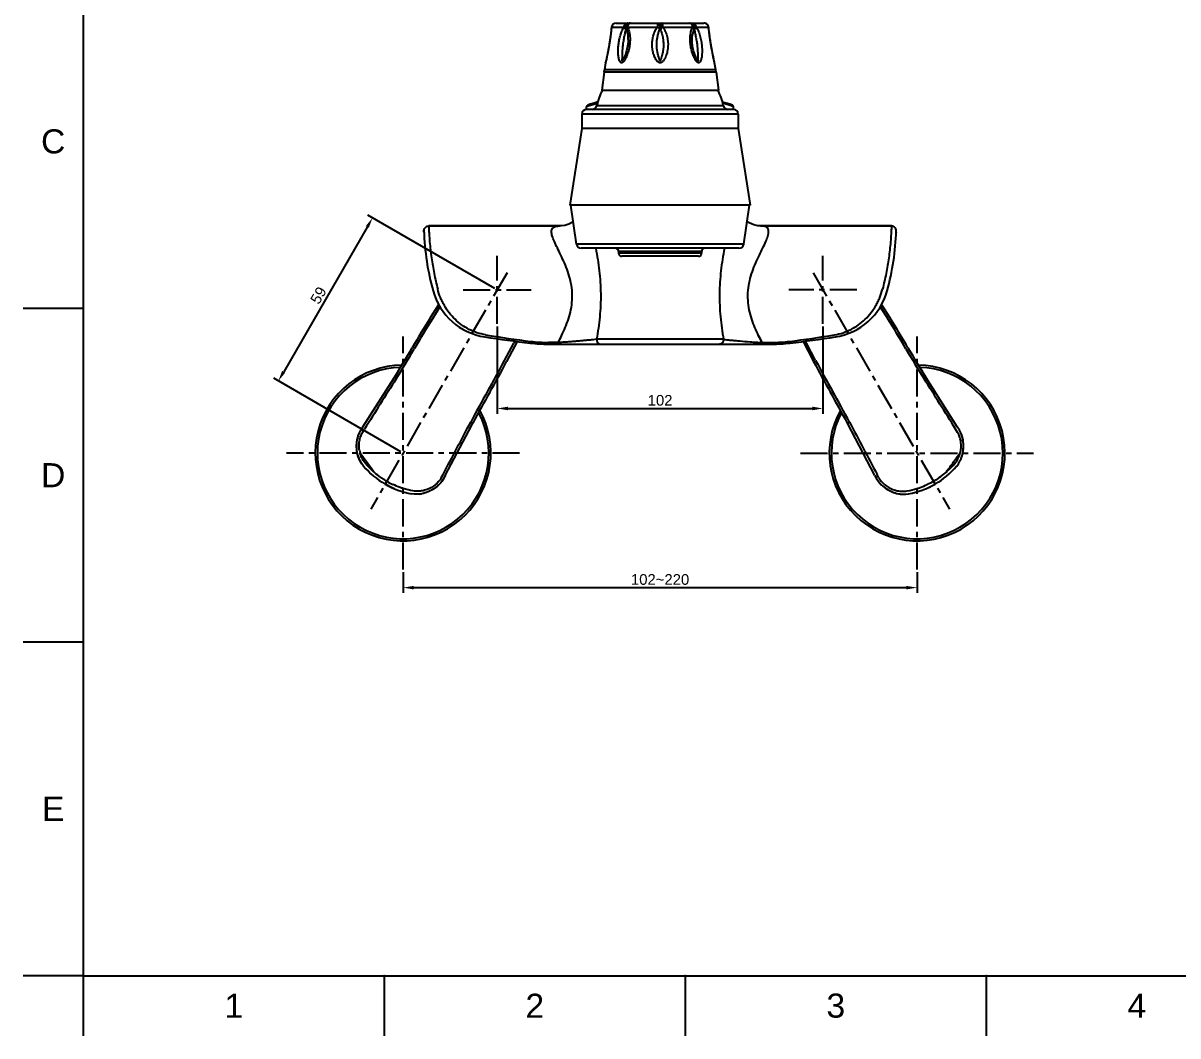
# Model space of a CAD drawing. Header units: millimetres. Extents: x 601 to 1195, y -13 to 407.
# Drawn here: x 601.1 to 872.3, y -13.3 to 224.5 of the extents above; entities that cross this region are included whole.
import ezdxf

# ---------------------------------------------------------------- set-up
doc = ezdxf.new("R2010")
doc.units = ezdxf.units.MM
doc.header["$LTSCALE"] = 0.1
doc.linetypes.add('CENTERX2', pattern=[101.6, 63.5, -12.7, 12.7, -12.7])
for name, color, linetype in [('02___PRT_ALL_AXES', 7, 'Continuous'), ('CENTER', 1, 'CENTERX2'), ('DIM', 3, 'Continuous')]:
    doc.layers.add(name, color=color, linetype=linetype)
doc.styles.get("Standard").update_dxf_attribs({"font": 'arial.ttf'})
doc.dimstyles.new('ISO-25', dxfattribs={"dimtxt": 2.5, "dimasz": 2.5, "dimexe": 1.25, "dimexo": 0.625, "dimtad": 1, "dimlfac": 1.333333, "dimtxsty": 'Standard', "dimcen": 2.5, "dimadec": 0, "dimazin": 0, "dimtfac": 1, "dimtmove": 0, "dimatfit": 3, "dimfxl": 0, "dimarcsym": 0})

# ---------------------------------------------------------------- blocks, each defined once
blk = doc.blocks.new('*D25')
at = {"layer": 'Defpoints', "color": 0}
for p in [(712.45, 161.9), (661.03, 140.5), (690.33, 123.59)]:
    blk.add_point(p, dxfattribs=at)
at = {"layer": 'DIM', "color": 0, "lineweight": -2}
for p, q in [((711.91, 162.22), (682.07, 179.44)), ((681.91, 176.65), (662.28, 142.67)), ((689.79, 123.9), (659.95, 141.13))]:
    blk.add_line(p, q, dxfattribs=at)
at = {"layer": 'DIM', "color": 0}
for points in [[(681.55, 176.86), (682.27, 176.44), (683.16, 178.82)], [(661.92, 142.88), (662.65, 142.46), (661.03, 140.5)]]:
    blk.add_solid(points, dxfattribs=at)
at = {"layer": 'DIM', "color": 0, "insert": (670.45, 160.61), "char_height": 2.5, "attachment_point": 5, "rotation": 59.9993}
blk.add_mtext('59', dxfattribs=at)
blk = doc.blocks.new('*D26')
at = {"layer": 'Defpoints', "color": 0}
for p in [(712.45, 153.91), (788.96, 153.91), (788.96, 134.05)]:
    blk.add_point(p, dxfattribs=at)
at = {"layer": 'DIM', "color": 0, "lineweight": -2}
for p, q in [((712.45, 153.28), (712.45, 132.8)), ((788.96, 153.28), (788.96, 132.8)), ((714.95, 134.05), (786.46, 134.05))]:
    blk.add_line(p, q, dxfattribs=at)
at = {"layer": 'DIM', "color": 0}
for points in [[(714.95, 134.47), (714.95, 133.63), (712.45, 134.05)], [(786.46, 134.47), (786.46, 133.63), (788.96, 134.05)]]:
    blk.add_solid(points, dxfattribs=at)
at = {"layer": 'DIM', "color": 0, "insert": (750.7, 135.95), "char_height": 2.5, "attachment_point": 5}
blk.add_mtext('102', dxfattribs=at)
blk = doc.blocks.new('*D27')
at = {"layer": 'Defpoints', "color": 0}
for p in [(690.33, 96.21), (811.08, 96.21), (811.08, 91.98)]:
    blk.add_point(p, dxfattribs=at)
at = {"layer": 'DIM', "color": 0, "lineweight": -2}
for p, q in [((690.33, 95.59), (690.33, 90.73)), ((811.08, 95.59), (811.08, 90.73)), ((692.83, 91.98), (808.58, 91.98))]:
    blk.add_line(p, q, dxfattribs=at)
at = {"layer": 'DIM', "color": 0}
for points in [[(692.83, 92.39), (692.83, 91.56), (690.33, 91.98)], [(808.58, 92.39), (808.58, 91.56), (811.08, 91.98)]]:
    blk.add_solid(points, dxfattribs=at)
at = {"layer": 'DIM', "color": 0, "insert": (750.7, 93.88), "char_height": 2.5, "attachment_point": 5}
blk.add_mtext('102~220', dxfattribs=at)

msp = doc.modelspace()

# ---------------------------------------------------------------- linework, layer by layer
for p, q in [((615.2102, 392.5863), (615.2102, 0.8691)), ((615.2102, 157.556), (601.0688, 157.556)), ((615.2102, 79.2126), (601.0688, 79.2126)), ((615.2102, 0.8691), (601.0688, 0.8691)), ((615.2102, 0.8691), (1180.8668, 0.8691)), ((615.2102, 0.8691), (615.2102, -13.2723)), ((685.9173, 0.8691), (685.9173, -13.2723)), ((756.6244, 0.8691), (756.6244, -13.2723)), ((827.3314, 0.8691), (827.3314, -13.2723))]:
    msp.add_line(p, q)
at = {"color": 7, "linetype": 'Continuous'}
for p, q in [((739.1944, 222.6493), (739.1456, 222.2539)), ((739.2258, 222.9089), (739.1881, 222.5975)), ((739.2566, 223.167), (739.2226, 222.8827)), ((739.3013, 223.543), (739.248, 223.0946)), ((739.3043, 223.544), (739.2967, 223.4773)), ((739.3101, 223.5952), (739.3013, 223.543)), ((739.3069, 223.5672), (739.3043, 223.544)), ((739.3101, 223.5952), (739.3069, 223.5672)), ((739.3101, 223.5952), (742.2555, 223.5951)), ((740.4185, 224.5352), (760.9881, 224.5352)), ((743.0386, 223.5952), (750.1496, 223.5952)), ((751.257, 223.5952), (758.368, 223.5952)), ((759.151, 223.5952), (762.0965, 223.5952)), ((762.0965, 223.5952), (762.1053, 223.543)), ((762.0997, 223.5674), (762.0965, 223.5952)), ((762.1023, 223.5443), (762.0997, 223.5674)), ((762.1117, 223.462), (762.1023, 223.5443)), ((762.1053, 223.543), (762.1234, 223.39)), ((762.184, 222.8827), (762.1234, 223.39)), ((762.2186, 222.5974), (762.1808, 222.9088)), ((762.2611, 222.2538), (762.2122, 222.6493)), ((738.7847, 219.7373), (738.7405, 219.4723)), ((738.8126, 219.9087), (738.7728, 219.6652)), ((738.8411, 220.0871), (738.8059, 219.8671)), ((738.8745, 220.3008), (738.8398, 220.0787)), ((738.9101, 220.5345), (738.8702, 220.2729)), ((738.9467, 220.781), (738.8999, 220.4666)), ((738.9613, 220.8813), (738.9302, 220.6692)), ((738.993, 221.1034), (738.9467, 220.781)), ((739.0253, 221.3359), (738.9842, 221.0417)), ((739.062, 221.6074), (739.0227, 221.3168)), ((739.1029, 221.9187), (739.0583, 221.5796)), ((739.1456, 222.2539), (739.0923, 221.8369)), ((739.1624, 222.3888), (739.1275, 222.1105)), ((743.0908, 221.8375), (743.0916, 221.8319)), ((758.315, 221.8319), (758.3159, 221.8375)), ((762.2791, 222.1104), (762.2442, 222.3888)), ((762.3143, 221.8369), (762.2611, 222.2538)), ((762.3483, 221.5795), (762.3037, 221.9186)), ((762.3839, 221.3167), (762.3446, 221.6073)), ((762.4224, 221.0416), (762.3813, 221.3359)), ((762.4599, 220.7809), (762.4136, 221.1034)), ((762.4764, 220.6692), (762.4453, 220.8812)), ((762.5067, 220.4666), (762.4599, 220.7809)), ((762.5364, 220.2728), (762.4965, 220.5344)), ((762.5668, 220.0786), (762.5321, 220.3007)), ((762.6007, 219.867), (762.5655, 220.0871)), ((762.6338, 219.6652), (762.594, 219.9087)), ((762.6492, 219.5723), (762.6219, 219.7373)), ((738.2961, 217.1103), (738.243, 216.8522)), ((738.3305, 217.2797), (738.2945, 217.1024)), ((738.3681, 217.4662), (738.3175, 217.2155)), ((738.4084, 217.6687), (738.3619, 217.4352)), ((738.4573, 217.9177), (738.4072, 217.6628)), ((738.4826, 218.0487), (738.448, 217.8702)), ((738.5086, 218.1843), (738.469, 217.9783)), ((738.5352, 218.3247), (738.4904, 218.0895)), ((738.5574, 218.4435), (738.5123, 218.204)), ((738.5807, 218.5688), (738.5352, 218.3247)), ((738.6044, 218.6981), (738.5624, 218.4702)), ((738.6286, 218.8317), (738.5903, 218.6212)), ((738.6533, 218.9697), (738.619, 218.7781)), ((738.6786, 219.1125), (738.6483, 218.9411)), ((738.709, 219.2877), (738.6783, 219.1108)), ((738.7405, 219.4723), (738.7043, 219.2603)), ((738.7574, 219.5723), (738.7306, 219.4135)), ((762.676, 219.4134), (762.6338, 219.6652)), ((762.7023, 219.2603), (762.6661, 219.4722)), ((762.7283, 219.1108), (762.6976, 219.2876)), ((762.7584, 218.9411), (762.728, 219.1125)), ((762.778, 218.8317), (762.7533, 218.9697)), ((762.8022, 218.6981), (762.7584, 218.9411)), ((762.8259, 218.5688), (762.7877, 218.778)), ((762.8492, 218.4434), (762.8163, 218.6212)), ((762.8719, 218.3219), (762.8442, 218.4702)), ((762.898, 218.1842), (762.8714, 218.3247)), ((762.924, 218.0487), (762.8943, 218.204)), ((762.9586, 217.8702), (762.9162, 218.0895)), ((762.9994, 217.6628), (762.9493, 217.9177)), ((763.0447, 217.4351), (762.9982, 217.6686)), ((763.0761, 217.2797), (763.0385, 217.4662)), ((763.1121, 217.1024), (763.0672, 217.3237)), ((763.1636, 216.8521), (763.1105, 217.1103)), ((737.8977, 215.2015), (737.6286, 213.587)), ((737.8977, 215.2015), (737.9079, 215.2547)), ((737.8982, 215.2041), (737.8977, 215.2015)), ((737.9001, 215.2126), (737.8982, 215.2041)), ((737.9134, 215.2753), (737.9001, 215.2126)), ((738.0426, 215.8953), (737.9073, 215.2523)), ((737.931, 215.3577), (737.9134, 215.2753)), ((737.9883, 215.6245), (737.931, 215.3577)), ((738.1353, 216.3352), (738.0214, 215.7948)), ((738.1967, 216.6287), (738.1279, 216.3001)), ((738.2547, 216.9086), (738.1948, 216.6197)), ((742.3425, 216.6371), (742.3418, 216.6358)), ((759.0648, 216.6358), (759.0641, 216.6372)), ((763.2118, 216.6197), (763.1519, 216.9086)), ((763.2787, 216.3001), (763.2099, 216.6287)), ((763.5004, 215.2469), (763.2713, 216.3352)), ((763.4259, 215.5891), (763.4062, 215.6808)), ((763.4814, 215.3305), (763.4259, 215.5891)), ((763.4904, 215.2884), (763.4814, 215.3305)), ((763.4933, 215.2748), (763.4904, 215.2884)), ((763.5089, 215.2015), (763.4933, 215.2748)), ((763.778, 213.587), (763.5089, 215.2015)), ((737.5403, 212.9816), (737.0158, 208.7852)), ((737.5403, 212.9816), (737.6286, 213.587)), ((763.8663, 212.9816), (737.5403, 212.9816)), ((763.778, 213.587), (737.6286, 213.587)), ((763.8663, 212.9816), (763.778, 213.587)), ((763.8663, 212.9816), (764.3908, 208.7852)), ((737.0158, 208.7852), (764.3908, 208.7852)), ((733.7858, 205.0235), (733.4533, 204.9137)), ((733.4533, 204.2852), (733.4533, 204.9137)), ((767.9532, 204.2852), (733.4534, 204.2852)), ((735.8558, 205.1853), (765.5508, 205.1853)), ((767.9533, 204.9137), (767.3854, 205.0997)), ((767.9533, 204.2852), (767.9533, 204.9137)), ((769.0783, 203.1602), (732.3283, 203.1602)), ((696.3581, 176.9102), (727.1428, 176.9102)), ((727.1464, 176.9102), (696.3582, 176.9102)), ((774.2602, 176.9102), (805.0484, 176.9102)), ((805.0485, 176.9102), (774.2638, 176.9102)), ((695.2337, 175.7494), (695.2333, 175.7662)), ((806.1729, 175.7494), (806.1733, 175.7662)), ((770.3455, 172.6203), (731.0611, 172.6203)), ((769.2325, 171.6602), (732.1741, 171.6602)), ((735.5971, 171.6612), (735.6036, 171.6267)), ((760.4533, 170.9102), (740.9533, 170.9102)), ((765.8095, 171.6612), (765.803, 171.6268)), ((760.4533, 170.5352), (740.9533, 170.5352)), ((759.7031, 169.7852), (741.7035, 169.7852)), ((696.7683, 155.3775), (698.6964, 158.425)), ((699.0006, 157.907), (697.2347, 155.1082)), ((802.406, 157.907), (804.1719, 155.1082)), ((804.6383, 155.3775), (802.7102, 158.425)), ((705.7402, 150.2828), (705.703, 150.2183)), ((714.1721, 145.3301), (716.3111, 149.3959)), ((717.1124, 149.7764), (714.6384, 145.0602)), ((716.6012, 149.8412), (716.5299, 149.7327)), ((726.7977, 149.5444), (724.464, 149.5444)), ((726.7977, 149.5444), (724.464, 149.5444)), ((726.7977, 149.5444), (726.7977, 149.1602)), ((765.6092, 150.2852), (735.7974, 150.2852)), ((774.6089, 149.5444), (776.9426, 149.5444)), ((774.6089, 149.5444), (774.6089, 149.1602)), ((774.6089, 149.5444), (776.9426, 149.5444)), ((784.2942, 149.7764), (786.7682, 145.0602)), ((784.8054, 149.8412), (784.8767, 149.7327)), ((787.2345, 145.3301), (785.0955, 149.3959)), ((795.6664, 150.2828), (795.7036, 150.2183)), ((724.464, 149.1602), (776.9426, 149.1602)), ((680.8887, 129.7104), (688.2024, 141.2704)), ((820.5179, 129.7104), (813.2042, 141.2704)), ((705.7579, 128.7846), (706.7064, 130.5929)), ((795.6487, 128.7846), (794.7002, 130.5929)), ((679.9991, 128.1426), (680.0001, 128.1449)), ((680.0001, 128.1449), (680.4066, 128.9333)), ((680.8069, 128.4365), (681.283, 129.2115)), ((700.2476, 118.281), (705.7579, 128.7846)), ((801.159, 118.281), (795.6487, 128.7846)), ((820.5997, 128.4365), (820.1236, 129.2115)), ((821.4065, 128.1449), (821, 128.9333)), ((821.4075, 128.1426), (821.4065, 128.1449)), ((679.8687, 122.5651), (679.8674, 122.5727)), ((679.8688, 122.5648), (679.8687, 122.5651)), ((821.5378, 122.5648), (821.5379, 122.5651)), ((821.5379, 122.5651), (821.5392, 122.5727)), ((680.0921, 122.0259), (680.0917, 122.0267)), ((681.0368, 120.5319), (681.0381, 120.5303)), ((820.3698, 120.5319), (820.3685, 120.5303)), ((821.3145, 122.0259), (821.3149, 122.0267)), ((686.1095, 116.2815), (686.4963, 116.9515)), ((699.2874, 117.7667), (699.7205, 118.5666)), ((699.4377, 116.9214), (699.436, 116.9192)), ((699.9178, 117.6685), (699.4377, 116.9214)), ((801.4888, 117.6685), (801.9689, 116.9214)), ((802.1192, 117.7667), (801.6861, 118.5666)), ((801.9689, 116.9214), (801.9706, 116.9192)), ((815.2971, 116.2815), (814.9103, 116.9515)), ((687.9487, 115.3471), (686.1071, 116.2828)), ((688.3084, 115.213), (687.9487, 115.3471)), ((692.3247, 114.0139), (692.3267, 114.0136)), ((694.0939, 113.9425), (694.0931, 113.9424)), ((694.6778, 114.0196), (694.6776, 114.0196)), ((694.6833, 114.022), (694.6778, 114.0196)), ((806.7233, 114.022), (806.7288, 114.0196)), ((806.7288, 114.0196), (806.729, 114.0196)), ((807.3127, 113.9425), (807.3135, 113.9424)), ((809.0819, 114.0139), (809.0799, 114.0136)), ((813.0982, 115.213), (813.4579, 115.3471)), ((813.4579, 115.3471), (815.2995, 116.2828))]:
    msp.add_line(p, q, dxfattribs=at)
for points in [[(743.0916, 221.8319), (743.1604, 221.195), (743.1708, 220.1735), (743.0618, 219.0854), (742.8395, 218.0298), (742.5507, 217.1312), (742.3418, 216.6358)], [(759.0648, 216.6358), (758.856, 217.131), (758.5672, 218.0293), (758.3448, 219.0851), (758.2359, 220.1734), (758.2462, 221.195), (758.315, 221.8319)], [(730.2826, 177.8748), (730.2663, 177.8626), (729.2436, 177.3455), (728.2966, 177.0481), (727.5516, 176.9291), (727.1464, 176.9102)], [(774.2638, 176.9102), (773.6874, 176.9468), (772.7229, 177.1499), (771.5996, 177.6031), (771.1286, 177.9062)], [(695.2403, 175.5306), (695.2349, 175.7043), (695.2338, 175.7472)], [(806.1663, 175.5306), (806.1717, 175.7043), (806.1728, 175.7472)], [(679.4867, 124.1264), (679.4131, 125.4237), (679.546, 126.6616), (679.851, 127.7667), (679.9991, 128.1426)], [(680.4064, 128.9329), (680.565, 129.192), (680.772, 129.525), (680.8887, 129.7104)], [(821.0002, 128.9329), (820.8416, 129.192), (820.6346, 129.525), (820.5179, 129.7104)], [(821.9199, 124.1264), (821.9935, 125.4237), (821.8606, 126.6616), (821.5556, 127.7667), (821.4075, 128.1426)], [(679.8686, 122.5651), (679.7183, 123.0205), (679.5725, 123.6078), (679.4867, 124.1264)], [(680.0917, 122.0267), (680.0039, 122.2242), (679.8688, 122.5648)], [(821.3149, 122.0267), (821.4027, 122.2242), (821.5378, 122.5648)], [(821.538, 122.5651), (821.6883, 123.0205), (821.8341, 123.6078), (821.9199, 124.1264)], [(681.0368, 120.5319), (680.6423, 121.053), (680.1963, 121.8105), (680.0921, 122.0259)], [(820.3698, 120.5319), (820.7643, 121.053), (821.2103, 121.8105), (821.3145, 122.0259)], [(699.436, 116.9192), (699.1858, 116.6046), (698.3608, 115.7701), (697.3163, 115.0179), (696.2144, 114.4682)], [(700.2476, 118.281), (700.0626, 117.9351), (699.9176, 117.6681)], [(801.159, 118.281), (801.344, 117.9351), (801.489, 117.6681)], [(801.9706, 116.9192), (802.2208, 116.6046), (803.0458, 115.7701), (804.0903, 115.0179), (805.1922, 114.4682)], [(694.0931, 113.9424), (693.8535, 113.925), (692.9748, 113.9325), (692.3267, 114.0136)], [(694.6776, 114.0196), (694.3113, 113.9655), (694.0939, 113.9425)], [(696.2145, 114.4683), (695.7413, 114.2896), (695.1439, 114.1167), (694.6778, 114.0196)], [(805.1921, 114.4683), (805.6653, 114.2896), (806.2627, 114.1167), (806.7288, 114.0196)], [(806.729, 114.0196), (807.0953, 113.9655), (807.3127, 113.9425)], [(807.3135, 113.9424), (807.5531, 113.925), (808.4318, 113.9325), (809.0799, 114.0136)]]:
    msp.add_lwpolyline(points, dxfattribs=at)
for centre, radius, start, end in [((740.4164, 223.4105), 1.123, 170.534122, 173.222072), ((740.4207, 223.4096), 1.1273, 160.315614, 170.528025), ((740.419, 223.4112), 1.1241, 90.028191, 170.580099), ((740.4185, 223.4101), 1.1251, 90.002542, 160.315859), ((765.8641, 220.6907), 7.6349, 161.44572, 171.361044), ((760.9876, 223.4082), 1.127, 76.135419, 89.971782), ((760.9881, 223.4101), 1.1251, 19.697433, 89.997455), ((760.9884, 223.4136), 1.1215, 70.986651, 76.109145), ((760.9875, 223.4112), 1.1241, 62.306932, 70.984869), ((760.9865, 223.4099), 1.1257, 55.885027, 62.292144), ((760.9876, 223.4114), 1.1239, 48.624971, 55.886495), ((760.9855, 223.4096), 1.1266, 41.487544, 48.609364), ((760.9866, 223.4105), 1.1252, 35.054406, 41.488546), ((760.9851, 223.4098), 1.1268, 27.450349, 35.042671), ((760.9881, 223.4113), 1.1235, 21.537944, 27.447969), ((760.9812, 223.4089), 1.1308, 12.890218, 21.52559), ((760.9859, 223.4096), 1.1273, 9.471972, 19.684386), ((760.9894, 223.4108), 1.1224, 9.454582, 12.888619), ((760.9902, 223.4105), 1.123, 6.777087, 9.465875), ((762.3992, 215.0166), 1.125, 9.462322, 12.218674), ((752.4245, 211.1211), 15, 170.537678, 172.874984), ((748.9821, 211.1211), 15, 7.125016, 9.462322), ((733.4533, 203.1602), 1.125, 90, 180), ((733.8283, 204.9137), 0.375, 108.835982, 180), ((750.7033, 155.4456), 52.6422, 106.14027, 108.835982), ((750.6409, 153.4082), 54.2976, 105.66391, 108.084587), ((734.7535, 205.4102), 1.125, 270, 348.469757), ((750.7033, 155.4456), 52.6422, 71.163992, 73.845746), ((750.7627, 153.3987), 54.3076, 72.176558, 74.330176), ((766.6531, 205.4102), 1.125, 191.530243, 270), ((767.5783, 204.9137), 0.375, 0, 71.163992), ((767.9533, 203.1602), 1.125, 0, 90), ((755.2033, 177.6602), 60, 181.82504, 195.45657), ((746.2033, 177.6602), 60, 344.54343, 358.17496), ((732.1739, 172.7852), 1.125, 188.426969, 270), ((740.2033, 170.9102), 0.75, 0, 83.181098), ((761.2033, 170.9102), 0.75, 96.818902, 180), ((769.2327, 172.7852), 1.125, 270, 351.573031), ((741.7033, 170.5352), 0.75, 180, 270), ((759.7033, 170.5352), 0.75, 270, 0), ((711.8308, 165.6674), 15, 195.456564, 261.152903), ((789.5758, 165.6674), 15, 278.847097, 344.543436), ((886.2714, 35.4833), 224.2455, 147.679421, 149.787969), ((897.4864, 28.8444), 236.7336, 147.767596, 149.764702), ((603.9202, 28.8444), 236.7336, 30.235298, 32.232404), ((615.1352, 35.4833), 224.2455, 30.212031, 32.320579), ((750.7033, 415.4102), 267.75, 261.152903, 263.456359), ((750.8429, 397.6052), 249.6793, 260.51465, 262.977826), ((757.1918, 123.0937), 48.6111, 146.8566, 147.24323), ((744.5963, 131.2606), 33.5998, 146.648823, 146.774309), ((724.464, 186.6602), 37.5, 263.456359, 270), ((724.4645, 183.4517), 33.9073, 262.97693, 269.999119), ((647.1647, 188.8348), 88.7984, 333.73857, 334.879914), ((854.2419, 188.8348), 88.7984, 205.120086, 206.26143), ((776.9421, 183.4517), 33.9073, 270.000881, 277.02307), ((776.9426, 186.6602), 37.5, 270, 276.543641), ((750.5637, 397.6052), 249.6793, 277.022174, 279.48535), ((750.7033, 415.4102), 267.75, 276.543641, 278.847097), ((756.8103, 131.2606), 33.5998, 33.225691, 33.351177), ((744.2148, 123.0937), 48.6111, 32.75677, 33.1434), ((493.2247, 264.4889), 230.6493, 327.708695, 329.758693), ((486.6934, 268.1636), 238.6869, 327.801068, 329.780718), ((1014.7132, 268.1636), 238.6869, 210.219282, 212.198932), ((1008.1819, 264.4889), 230.6493, 210.241307, 212.291305), ((690.3283, 123.5886), 20.625, 90.855142, 29.144897), ((504.6967, 255.6216), 236.7354, 330.2353, 332.232612), ((516.0553, 249.2277), 224.2455, 330.212032, 332.320578), ((985.3513, 249.2277), 224.2455, 207.679422, 209.787968), ((996.7099, 255.6216), 236.7354, 207.767388, 209.7647), ((811.0783, 123.5886), 20.625, 150.855103, 89.144858), ((690.3283, 123.5886), 20.1294, 91.747467, 28.252598), ((811.0783, 123.5886), 20.1294, 151.747402, 88.252533), ((4069.0543, -1989.6909), 3995.8406, 147.776623, 147.9758276), ((-2567.6477, -1989.6909), 3995.8406, 32.0241724, 32.223377), ((917.3555, 19.5207), 238.692, 150.219278, 152.194075), ((910.9033, 23.342), 230.6493, 150.241307, 152.291305), ((590.5033, 23.342), 230.6493, 27.708695, 29.758693), ((584.0511, 19.5207), 238.692, 27.805925, 29.780722), ((-2726.3699, 1938.4478), 3879.4411, 332.0235164, 332.2289941), ((4227.7765, 1938.4478), 3879.4411, 207.7710059, 207.9764836), ((686.29, 124.8924), 6.8287, 199.858708, 204.812752), ((686.8905, 125.2964), 6.888, 188.759511, 194.24098), ((814.5161, 125.2964), 6.888, 345.75902, 351.240489), ((815.1166, 124.8924), 6.8287, 335.187248, 340.141292), ((695.672, 132.8442), 19.125, 220.079287, 259.920266), ((805.7346, 132.8442), 19.125, 280.079734, 319.920713), ((693.4764, 120.7445), 6.8299, 275.187511, 280.178357), ((807.9302, 120.7445), 6.8299, 259.821643, 264.812489)]:
    msp.add_arc(centre, radius, start, end, dxfattribs=at)
for points, knots in [([(739.2967, 223.4773), (739.2257, 222.8528), (739.0743, 221.5369), (738.7788, 219.5369), (738.4028, 217.5449), (738.1216, 216.2443), (737.9883, 215.6245)], [0, 0, 0, 0, 0.23670486, 0.49884688, 0.7612434, 1, 1, 1, 1]), ([(741.294, 215.4588), (741.2137, 215.5879), (741.097, 215.8836), (740.9819, 216.3515), (740.9058, 216.8486), (740.8458, 217.5405), (740.841, 218.4313), (740.9271, 219.5135), (741.0995, 220.5999), (741.3587, 221.6685), (741.655, 222.5298), (741.9599, 223.1704), (742.1457, 223.4661), (742.2555, 223.5951)], [0, 0, 0, 0, 0.05399377, 0.11151539, 0.17114105, 0.23229898, 0.35799662, 0.48688326, 0.61744699, 0.74811257, 0.87699843, 0.93983005, 1, 1, 1, 1]), ([(743.0386, 223.5952), (743.1415, 223.4459), (743.2947, 223.0997), (743.4532, 222.5502), (743.5626, 221.9664), (743.6508, 221.1588), (743.6549, 220.3338), (743.5816, 219.5071), (743.4875, 218.8853), (743.3553, 218.2684), (743.1855, 217.6601), (742.9782, 217.0649), (742.7328, 216.4891), (742.4926, 216.031), (742.2724, 215.6905), (742.0917, 215.4611), (741.8968, 215.2749), (741.6937, 215.1862), (741.539, 215.2155), (741.4077, 215.2969), (741.3357, 215.3917), (741.294, 215.4588)], [0, 0, 0, 0, 0.05713774, 0.11779699, 0.18028743, 0.24397696, 0.37367797, 0.43938565, 0.50544916, 0.57173363, 0.63809192, 0.70434084, 0.7702137, 0.83521052, 0.86704573, 0.89794941, 0.92691575, 0.95200483, 0.96348695, 0.97511522, 1, 1, 1, 1]), ([(742.3418, 216.6358), (742.3022, 216.5511), (742.2198, 216.3831), (742.1091, 216.1772), (742.0157, 216.0153), (741.9434, 215.8957), (741.8813, 215.7972), (741.8363, 215.7296), (741.8135, 215.6959), (741.8012, 215.6799), (741.7942, 215.6703), (741.7886, 215.6627), (741.7718, 215.6527), (741.7767, 215.6739), (741.7778, 215.686), (741.7807, 215.7057), (741.7849, 215.7291), (741.7911, 215.768), (741.7985, 215.8167), (741.8087, 215.8956), (741.8186, 215.9954), (741.8302, 216.1578), (741.8388, 216.3642), (741.8448, 216.6156), (741.8494, 216.8714), (741.8561, 217.2196), (741.8686, 217.6624), (741.8952, 218.2007), (741.9493, 218.9323), (742.0536, 219.8544), (742.2343, 220.9568), (742.424, 221.8662), (742.5761, 222.5844), (742.64, 222.9417), (742.6602, 223.1201)], [0, 0, 0, 0, 0.03239232, 0.06476879, 0.08094078, 0.09708696, 0.11318643, 0.12121501, 0.125228, 0.12724703, 0.12824095, 0.12925638, 0.13086859, 0.13250932, 0.13417503, 0.13577144, 0.13916461, 0.14253643, 0.14936001, 0.15622603, 0.17008061, 0.18409399, 0.21257799, 0.24162471, 0.27116928, 0.30115231, 0.36223507, 0.42453736, 0.48779046, 0.61621138, 0.74572573, 0.87446635, 0.93782853, 1, 1, 1, 1]), ([(742.2556, 223.5951), (742.2712, 223.7219), (742.3328, 223.9639), (742.5158, 224.2722), (742.7717, 224.483), (742.9791, 224.5352), (743.0774, 224.5352)], [0, 0, 0, 0, 0.28314219, 0.54559659, 0.78211705, 1, 1, 1, 1]), ([(742.2556, 223.5952), (742.2794, 223.5541), (742.394, 223.3796), (742.5393, 223.2266), (742.6602, 223.1201)], [0, 0, 0, 0, 0.22748019, 1, 1, 1, 1]), ([(743.0774, 224.5352), (743.0433, 224.5352), (742.9667, 224.5089), (742.8743, 224.4134), (742.794, 224.2716), (742.728, 224.0873), (742.6791, 223.869), (742.6399, 223.5434), (742.6428, 223.2894), (742.6602, 223.1201)], [0, 0, 0, 0, 0.06509062, 0.14590687, 0.24903848, 0.37439181, 0.51832499, 0.67520092, 1, 1, 1, 1]), ([(742.6602, 223.1201), (742.6722, 223.1238), (742.7108, 223.1341), (742.7566, 223.1347), (742.7805, 223.1201)], [0, 0, 0, 0, 0.30940744, 1, 1, 1, 1]), ([(743.7842, 224.5352), (743.6263, 224.5352), (743.3008, 224.452), (742.9263, 224.1121), (742.7292, 223.6353), (742.7398, 223.2854), (742.7805, 223.1201)], [0, 0, 0, 0, 0.23970845, 0.48648382, 0.74163868, 1, 1, 1, 1]), ([(743.0386, 223.5952), (743.0047, 223.5571), (742.8916, 223.4162), (742.804, 223.2484), (742.7805, 223.1201)], [0, 0, 0, 0, 0.28082073, 1, 1, 1, 1]), ([(742.7805, 223.1201), (742.8158, 223.015), (742.9473, 222.5949), (743.041, 222.163), (743.0908, 221.8375)], [0, 0, 0, 0, 0.2518785, 1, 1, 1, 1]), ([(743.7842, 224.5352), (743.6945, 224.5352), (743.502, 224.4806), (743.2715, 224.2676), (743.1076, 223.9606), (743.0527, 223.7214), (743.0386, 223.5952)], [0, 0, 0, 0, 0.20720895, 0.4398285, 0.70662806, 1, 1, 1, 1]), ([(750.0531, 215.5519), (749.9307, 215.6821), (749.72, 215.9738), (749.3853, 216.6042), (749.0862, 217.4484), (748.8799, 218.5011), (748.8172, 219.5746), (748.8959, 220.6504), (749.1194, 221.7084), (749.4357, 222.5575), (749.79, 223.1868), (750.0166, 223.4731), (750.1496, 223.5952)], [0, 0, 0, 0, 0.06234236, 0.12456118, 0.24875034, 0.3730836, 0.4977547, 0.62284083, 0.74830567, 0.8740262, 0.93701902, 1, 1, 1, 1]), ([(750.3761, 216.5604), (750.2078, 217.0795), (749.9511, 218.1575), (749.8868, 219.5468), (749.9854, 220.6622), (750.1341, 221.4957), (750.3512, 222.3156), (750.5328, 222.851), (750.6182, 223.1201)], [0, 0, 0, 0, 0.24476108, 0.49410687, 0.61999662, 0.74646909, 0.87337189, 1, 1, 1, 1]), ([(751.257, 223.5952), (751.4132, 223.4519), (751.6719, 223.1081), (752.0638, 222.3562), (752.3917, 221.3428), (752.5788, 220.0868), (752.5709, 219.0298), (752.4661, 218.1961), (752.3374, 217.58), (752.1561, 216.9778), (751.9573, 216.4923), (751.7638, 216.1202), (751.5983, 215.8519), (751.4071, 215.6001), (751.1822, 215.3764), (750.9503, 215.2375), (750.7401, 215.1953), (750.526, 215.2115), (750.2816, 215.3316), (750.1253, 215.475), (750.0531, 215.5519)], [0, 0, 0, 0, 0.06289136, 0.12581686, 0.2513447, 0.37652825, 0.50123897, 0.56346978, 0.62561454, 0.68771209, 0.74981614, 0.78090877, 0.81203892, 0.84322577, 0.87449207, 0.90582466, 0.92160076, 0.93738263, 0.9687142, 1, 1, 1, 1]), ([(750.1496, 223.5952), (750.1506, 223.7187), (750.1535, 223.8965), (750.1608, 224.121), (750.1673, 224.2598), (750.1748, 224.3729), (750.1825, 224.4553), (750.1906, 224.5064), (750.1968, 224.5283), (750.2013, 224.5352), (750.2035, 224.5352)], [0, 0, 0, 0, 0.39239045, 0.56437368, 0.71307293, 0.83389597, 0.92321724, 0.97852702, 0.99315761, 1, 1, 1, 1]), ([(750.1496, 223.5952), (750.1907, 223.5557), (750.3498, 223.4003), (750.5054, 223.2412), (750.6182, 223.1201)], [0, 0, 0, 0, 0.25602196, 1, 1, 1, 1]), ([(750.2035, 224.5352), (750.2374, 224.5352), (750.3137, 224.5089), (750.4055, 224.4133), (750.4852, 224.2715), (750.5508, 224.0872), (750.5994, 223.869), (750.6383, 223.5434), (750.6354, 223.2894), (750.6182, 223.1201)], [0, 0, 0, 0, 0.06481859, 0.14544352, 0.24849766, 0.37387214, 0.51789336, 0.67490002, 1, 1, 1, 1]), ([(750.7884, 223.1201), (750.8442, 222.9443), (750.9618, 222.5937), (751.1768, 221.886), (751.3817, 220.9843), (751.5015, 219.8858), (751.4929, 218.9692), (751.4205, 218.2453), (751.3342, 217.7106), (751.2363, 217.2722), (751.1436, 216.9276), (751.0676, 216.6735), (750.9995, 216.4646), (750.9429, 216.2998), (750.8999, 216.1778), (750.8566, 216.0572), (750.8207, 215.9577), (750.7924, 215.8789), (750.7717, 215.8204), (750.7513, 215.7625), (750.7345, 215.7148), (750.7227, 215.684), (750.7157, 215.6705), (750.7137, 215.6627), (750.7056, 215.6584), (750.6944, 215.6622), (750.6878, 215.6746), (750.6809, 215.6934), (750.6674, 215.7263), (750.6513, 215.7745), (750.6306, 215.8325), (750.6098, 215.891), (750.5815, 215.97), (750.5308, 216.1102), (750.4584, 216.3132), (750.403, 216.4774), (750.3761, 216.5604)], [0, 0, 0, 0, 0.06424756, 0.12877144, 0.25752711, 0.38556913, 0.51271226, 0.57590871, 0.63877374, 0.70121162, 0.73221802, 0.76302714, 0.79356969, 0.80870801, 0.82373134, 0.83861176, 0.85331137, 0.86057777, 0.86777877, 0.87490583, 0.88195347, 0.88543039, 0.88632335, 0.8872689, 0.88811612, 0.88919048, 0.89100034, 0.89274938, 0.89625631, 0.90332014, 0.91046275, 0.91767778, 0.92495685, 0.93967726, 0.9696103, 1, 1, 1, 1]), ([(751.2031, 224.5352), (751.1692, 224.5352), (751.0929, 224.5089), (751.0011, 224.4133), (750.9214, 224.2715), (750.8558, 224.0872), (750.8072, 223.869), (750.7683, 223.5434), (750.7712, 223.2894), (750.7884, 223.1201)], [0, 0, 0, 0, 0.06481907, 0.14544326, 0.24849681, 0.3738713, 0.51789271, 0.67489961, 1, 1, 1, 1]), ([(751.257, 223.5952), (751.2159, 223.5557), (751.0568, 223.4003), (750.9012, 223.2412), (750.7884, 223.1201)], [0, 0, 0, 0, 0.25602195, 1, 1, 1, 1]), ([(751.2031, 224.5352), (751.2053, 224.5352), (751.2098, 224.5283), (751.216, 224.5064), (751.2241, 224.4553), (751.2318, 224.3729), (751.2393, 224.2598), (751.2458, 224.121), (751.2531, 223.8965), (751.256, 223.7187), (751.257, 223.5952)], [0, 0, 0, 0, 0.00684239, 0.02147298, 0.07678276, 0.16610403, 0.28692707, 0.43562632, 0.60760955, 1, 1, 1, 1]), ([(757.6224, 224.5352), (757.7803, 224.5352), (758.1058, 224.452), (758.4803, 224.1121), (758.6774, 223.6353), (758.6668, 223.2854), (758.6261, 223.1201)], [0, 0, 0, 0, 0.23970799, 0.48648374, 0.74163867, 1, 1, 1, 1]), ([(758.368, 223.5952), (758.3539, 223.7214), (758.299, 223.9606), (758.1351, 224.2676), (757.9046, 224.4806), (757.7121, 224.5352), (757.6224, 224.5352)], [0, 0, 0, 0, 0.29337194, 0.5601715, 0.79279105, 1, 1, 1, 1]), ([(759.2043, 215.6037), (759.0989, 215.7402), (758.9104, 216.0357), (758.5865, 216.6649), (758.2593, 217.5006), (757.9754, 218.541), (757.8016, 219.6025), (757.7409, 220.6658), (757.7969, 221.7095), (757.9455, 222.5519), (758.1438, 223.178), (758.2806, 223.4681), (758.368, 223.5952)], [0, 0, 0, 0, 0.06188913, 0.12531207, 0.25383824, 0.38298753, 0.51167561, 0.63910188, 0.76439159, 0.8860968, 0.94464924, 1, 1, 1, 1]), ([(758.3292, 224.5352), (758.3633, 224.5352), (758.4399, 224.5089), (758.5323, 224.4134), (758.6126, 224.2716), (758.6786, 224.0873), (758.7275, 223.869), (758.7667, 223.5434), (758.7638, 223.2894), (758.7464, 223.1201)], [0, 0, 0, 0, 0.06508898, 0.14590552, 0.24903774, 0.37439132, 0.51832468, 0.67520073, 1, 1, 1, 1]), ([(758.3292, 224.5352), (758.4275, 224.5352), (758.6349, 224.483), (758.8908, 224.2722), (759.0738, 223.9639), (759.1354, 223.722), (759.151, 223.5952)], [0, 0, 0, 0, 0.21788366, 0.45440416, 0.71685809, 1, 1, 1, 1]), ([(758.368, 223.5952), (758.4019, 223.5571), (758.515, 223.4162), (758.6026, 223.2484), (758.6261, 223.1201)], [0, 0, 0, 0, 0.28083151, 1, 1, 1, 1]), ([(758.6261, 223.1201), (758.6329, 223.1243), (758.6717, 223.1395), (758.715, 223.1298), (758.7464, 223.1201)], [0, 0, 0, 0, 0.19584178, 1, 1, 1, 1]), ([(759.151, 223.5952), (759.1272, 223.5541), (759.0126, 223.3797), (758.8673, 223.2266), (758.7464, 223.1201)], [0, 0, 0, 0, 0.22747837, 1, 1, 1, 1]), ([(758.7464, 223.1201), (758.7666, 222.9417), (758.8305, 222.5844), (758.9826, 221.8662), (759.1723, 220.9567), (759.353, 219.8543), (759.4573, 218.9322), (759.5114, 218.2007), (759.538, 217.6623), (759.5505, 217.2195), (759.5572, 216.8713), (759.5618, 216.6156), (759.5678, 216.3642), (759.5764, 216.1577), (759.588, 215.9954), (759.5979, 215.8955), (759.6081, 215.8166), (759.6155, 215.7679), (759.6217, 215.7292), (759.626, 215.7054), (759.6287, 215.6862), (759.6303, 215.6733), (759.6328, 215.6609), (759.624, 215.6558), (759.6183, 215.6633), (759.6128, 215.6698), (759.6053, 215.6799), (759.593, 215.6961), (759.5703, 215.7296), (759.5253, 215.7973), (759.4632, 215.8957), (759.3909, 216.0153), (759.2975, 216.1772), (759.1867, 216.3831), (759.1044, 216.5511), (759.0648, 216.6358)], [0, 0, 0, 0, 0.06217739, 0.12554589, 0.25430015, 0.3838267, 0.5122587, 0.57551794, 0.63782627, 0.69891452, 0.72890026, 0.75844758, 0.78749699, 0.81598358, 0.82999824, 0.84385412, 0.85072109, 0.85754115, 0.86092676, 0.86428218, 0.86593746, 0.8675564, 0.86906149, 0.86960041, 0.87048577, 0.87169597, 0.87281609, 0.87474237, 0.87878465, 0.88680255, 0.90290382, 0.91905142, 0.93522497, 0.96760457, 1, 1, 1, 1]), ([(759.151, 223.5952), (759.2796, 223.4442), (759.4906, 223.0929), (759.7435, 222.5299), (759.9556, 221.933), (760.1923, 221.1115), (760.4081, 220.0628), (760.5283, 219.0033), (760.5629, 218.1621), (760.556, 217.5442), (760.513, 216.941), (760.4423, 216.452), (760.3577, 216.0767), (760.2787, 215.8104), (760.1779, 215.5631), (760.0507, 215.3486), (759.8909, 215.2141), (759.7344, 215.1948), (759.6158, 215.2273), (759.5033, 215.2938), (759.359, 215.4154), (759.2644, 215.5259), (759.2043, 215.6037)], [0, 0, 0, 0, 0.06191127, 0.12668592, 0.19273513, 0.2594628, 0.39350035, 0.52646711, 0.5919036, 0.65628093, 0.7193043, 0.78057041, 0.81034744, 0.83933997, 0.86723376, 0.89342683, 0.9171489, 0.92880368, 0.9412509, 0.95482602, 0.96932626, 1, 1, 1, 1]), ([(763.4062, 215.6808), (763.2735, 216.2977), (762.995, 217.5884), (762.6238, 219.5627), (762.3319, 221.5416), (762.1819, 222.8436), (762.1117, 223.462)], [0, 0, 0, 0, 0.23985183, 0.50187952, 0.76343138, 1, 1, 1, 1]), ([(695.2333, 175.7662), (695.2285, 176.0572), (695.4648, 176.6664), (696.0694, 176.9096), (696.3582, 176.9101)], [0, 0, 0, 0, 0.50188513, 1, 1, 1, 1]), ([(696.3581, 176.9101), (696.3615, 176.5976), (696.3909, 175.9728), (696.4537, 174.7241), (696.566, 173.1648), (696.7469, 171.2978), (696.9793, 169.4362), (697.276, 167.5839), (697.7253, 165.1238), (698.1435, 163.2939), (698.4576, 162.0837)], [0, 0, 0, 0, 0.06250121, 0.12500317, 0.25000538, 0.37500728, 0.50000888, 0.62501165, 0.75001519, 1, 1, 1, 1]), ([(727.5646, 151.1384), (728.1624, 152.409), (729.0224, 154.3924), (729.8006, 157.2167), (730.1091, 159.4974), (730.0733, 161.8154), (729.575, 164.7813), (728.577, 167.5218), (727.4137, 170.0164), (726.5936, 171.6753), (725.8908, 173.1561), (725.442, 174.2831), (725.2418, 175.0802), (725.1868, 175.576), (725.2354, 176.008), (725.4714, 176.4952), (725.9917, 176.7841), (726.5957, 176.8936), (726.9508, 176.9102), (727.1409, 176.9102)], [0, 0, 0, 0, 0.14824266, 0.22742659, 0.30859006, 0.39036248, 0.47120586, 0.62505706, 0.69623371, 0.76193356, 0.82037931, 0.8693383, 0.88962656, 0.90698633, 0.92175329, 0.9349596, 0.96266359, 0.97992869, 1, 1, 1, 1]), ([(773.8448, 151.1187), (773.2564, 152.3933), (772.3888, 154.3728), (771.6109, 157.1979), (771.2979, 159.4793), (771.3326, 161.7993), (771.8265, 164.7684), (772.8253, 167.5112), (773.9889, 170.0079), (774.8096, 171.6682), (775.5132, 173.1506), (775.963, 174.2788), (776.1643, 175.0768), (776.2201, 175.5735), (776.1713, 176.006), (775.9366, 176.4943), (775.4143, 176.7852), (774.8095, 176.8925), (774.4543, 176.9102), (774.2657, 176.9102)], [0, 0, 0, 0, 0.14810803, 0.22726291, 0.30842375, 0.39021591, 0.4710794, 0.62493976, 0.69611024, 0.76181841, 0.82029051, 0.8692845, 0.88959304, 0.90697085, 0.9217502, 0.93495992, 0.96266441, 0.98010266, 1, 1, 1, 1]), ([(805.0485, 176.9101), (805.0451, 176.5976), (805.0157, 175.9728), (804.9529, 174.7241), (804.8406, 173.1648), (804.6597, 171.2978), (804.4273, 169.4362), (804.1306, 167.5839), (803.6813, 165.1238), (803.2631, 163.2939), (802.949, 162.0837)], [0, 0, 0, 0, 0.06250121, 0.12500317, 0.25000538, 0.37500728, 0.50000888, 0.62501165, 0.75001519, 1, 1, 1, 1]), ([(806.1733, 175.7662), (806.1781, 176.0572), (805.9418, 176.6664), (805.3372, 176.9096), (805.0484, 176.9101)], [0, 0, 0, 0, 0.50188513, 1, 1, 1, 1]), ([(735.6036, 171.6267), (735.9311, 169.8963), (736.4949, 166.3686), (736.8481, 160.99), (736.6207, 155.5884), (736.0959, 152.0352), (735.7974, 150.2852)], [0, 0, 0, 0, 0.24610554, 0.49867477, 0.75192249, 1, 1, 1, 1]), ([(765.803, 171.6268), (765.4755, 169.8963), (764.9117, 166.3686), (764.5585, 160.99), (764.7859, 155.5884), (765.3108, 152.0352), (765.6092, 150.2852)], [0, 0, 0, 0, 0.24610563, 0.49867468, 0.75192243, 1, 1, 1, 1]), ([(709.6969, 151.3396), (709.0184, 151.4588), (707.6813, 151.78), (705.7917, 152.5824), (704.0596, 153.6553), (702.4957, 154.9611), (701.1243, 156.487), (700.1748, 157.9231), (699.52, 159.1423), (698.9391, 160.4076), (698.6309, 161.4099), (698.4576, 162.0837)], [0, 0, 0, 0, 0.12573449, 0.24988136, 0.37304421, 0.49631089, 0.62052078, 0.74614182, 0.80946479, 0.87301287, 1, 1, 1, 1]), ([(791.7097, 151.3396), (792.3882, 151.4588), (793.7253, 151.78), (795.6149, 152.5824), (797.347, 153.6553), (798.9109, 154.9611), (800.2823, 156.487), (801.2318, 157.9231), (801.8866, 159.1423), (802.4675, 160.4076), (802.7757, 161.4099), (802.949, 162.0837)], [0, 0, 0, 0, 0.12573449, 0.24988136, 0.37304421, 0.49631089, 0.62052078, 0.74614182, 0.80946479, 0.87301287, 1, 1, 1, 1]), ([(726.7977, 149.5444), (726.8627, 149.6703), (727.1263, 150.1907), (727.3767, 150.7177), (727.5618, 151.1187)], [0, 0, 0, 0, 0.24282206, 1, 1, 1, 1]), ([(735.7974, 150.2852), (735.539, 150.2483), (734.9773, 150.1894), (734.0773, 150.1011), (733.0678, 149.9975), (731.9625, 149.8946), (730.7726, 149.791), (729.5062, 149.69), (728.1729, 149.6037), (727.2618, 149.5665), (726.7977, 149.5444)], [0, 0, 0, 0, 0.08669721, 0.18751781, 0.30042518, 0.4237361, 0.55624308, 0.69712686, 0.84569245, 1, 1, 1, 1]), ([(735.7974, 150.2852), (735.7974, 150.0036), (735.9434, 149.5662), (736.3787, 149.2227), (736.6422, 149.1602), (736.7695, 149.1602)], [0, 0, 0, 0, 0.51975829, 0.76503294, 1, 1, 1, 1]), ([(765.6092, 150.2852), (765.6092, 150.0036), (765.4632, 149.5662), (765.0279, 149.2227), (764.7644, 149.1602), (764.6371, 149.1602)], [0, 0, 0, 0, 0.51975837, 0.76503299, 1, 1, 1, 1]), ([(765.6092, 150.2852), (765.8676, 150.2483), (766.4293, 150.1894), (767.3293, 150.1011), (768.3388, 149.9975), (769.8665, 149.8555), (771.5022, 149.7161), (773.2337, 149.6036), (774.1448, 149.5665), (774.6089, 149.5444)], [0, 0, 0, 0, 0.08669742, 0.18751825, 0.30042589, 0.4237371, 0.69712615, 0.84569208, 1, 1, 1, 1]), ([(774.6089, 149.5444), (774.5439, 149.6703), (774.2803, 150.1907), (774.0299, 150.7177), (773.8448, 151.1187)], [0, 0, 0, 0, 0.24282206, 1, 1, 1, 1]), ([(774.6089, 149.5444), (774.5439, 149.6703), (774.2803, 150.1907), (774.0299, 150.7177), (773.8448, 151.1187)], [0, 0, 0, 0, 0.24282206, 1, 1, 1, 1]), ([(706.2253, 130.865), (706.2879, 130.821), (706.3785, 130.7614), (706.4965, 130.6955), (706.5678, 130.6592), (706.6248, 130.6314), (706.6638, 130.6137), (706.6855, 130.6027), (706.6975, 130.5981), (706.7014, 130.5942), (706.7068, 130.5936), (706.7064, 130.5929)], [0, 0, 0, 0, 0.41456237, 0.5869817, 0.73221971, 0.84783442, 0.93191868, 0.96159979, 0.98288561, 0.99570828, 1, 1, 1, 1]), ([(795.1813, 130.865), (795.1187, 130.821), (795.0281, 130.7614), (794.9101, 130.6955), (794.8388, 130.6592), (794.7818, 130.6314), (794.7428, 130.6137), (794.7211, 130.6027), (794.7091, 130.5981), (794.7052, 130.5942), (794.6998, 130.5936), (794.7002, 130.5929)], [0, 0, 0, 0, 0.41456237, 0.5869817, 0.73221971, 0.84783442, 0.93191868, 0.96159979, 0.98288561, 0.99570828, 1, 1, 1, 1]), ([(679.4965, 124.1343), (679.4122, 124.8085), (679.3896, 126.1808), (679.7314, 127.5186), (679.9995, 128.1425)], [0, 0, 0, 0, 0.50018054, 1, 1, 1, 1]), ([(680.0828, 124.2474), (680.0245, 124.6051), (679.973, 125.3318), (680.0556, 126.4184), (680.3199, 127.4729), (680.629, 128.1266), (680.8069, 128.4365)], [0, 0, 0, 0, 0.25110097, 0.50220469, 0.75242807, 1, 1, 1, 1]), ([(821.3238, 124.2474), (821.3821, 124.6051), (821.4336, 125.3318), (821.351, 126.4184), (821.0867, 127.4729), (820.7776, 128.1266), (820.5997, 128.4365)], [0, 0, 0, 0, 0.25110097, 0.50220469, 0.75242807, 1, 1, 1, 1]), ([(821.9101, 124.1343), (821.9944, 124.8085), (822.017, 126.1808), (821.6752, 127.5186), (821.4071, 128.1425)], [0, 0, 0, 0, 0.50018054, 1, 1, 1, 1]), ([(683.682, 118.9286), (683.0703, 119.6565), (681.9425, 121.2381), (680.8293, 122.8275), (680.2141, 123.6019)], [0, 0, 0, 0, 0.4901295, 1, 1, 1, 1]), ([(681.4745, 121.1344), (681.3639, 121.2652), (680.9452, 121.8052), (680.6235, 122.4183), (680.4397, 122.8956)], [0, 0, 0, 0, 0.25086588, 1, 1, 1, 1]), ([(817.7246, 118.9286), (818.3363, 119.6565), (819.4641, 121.2381), (820.5773, 122.8275), (821.1925, 123.6019)], [0, 0, 0, 0, 0.4901295, 1, 1, 1, 1]), ([(819.9321, 121.1344), (820.0427, 121.2652), (820.4614, 121.8052), (820.7831, 122.4183), (820.9669, 122.8956)], [0, 0, 0, 0, 0.25086588, 1, 1, 1, 1]), ([(683.6794, 118.9309), (683.4799, 119.0995), (682.6997, 119.787), (681.979, 120.5415), (681.475, 121.1349)], [0, 0, 0, 0, 0.25124122, 1, 1, 1, 1]), ([(817.7272, 118.9309), (817.9267, 119.0995), (818.7069, 119.787), (819.4276, 120.5415), (819.9316, 121.1349)], [0, 0, 0, 0, 0.25124122, 1, 1, 1, 1]), ([(686.4964, 116.9516), (686.3717, 117.0059), (686.1375, 117.1471), (685.6824, 117.4439), (685.3408, 117.668), (685.1216, 117.8288)], [0, 0, 0, 0, 0.25000615, 0.50025321, 1, 1, 1, 1]), ([(699.2874, 117.7667), (698.9393, 117.142), (697.966, 116.0288), (696.6929, 115.3117), (696.0212, 115.0445)], [0, 0, 0, 0, 0.49730245, 1, 1, 1, 1]), ([(699.4357, 116.9195), (699.0295, 116.3756), (698.0418, 115.411), (696.8423, 114.7446), (696.2163, 114.4807)], [0, 0, 0, 0, 0.49982171, 1, 1, 1, 1]), ([(801.9709, 116.9195), (802.3771, 116.3756), (803.3648, 115.411), (804.5643, 114.7446), (805.1903, 114.4807)], [0, 0, 0, 0, 0.49982171, 1, 1, 1, 1]), ([(802.1192, 117.7667), (802.4673, 117.142), (803.4406, 116.0288), (804.7137, 115.3117), (805.3854, 115.0445)], [0, 0, 0, 0, 0.49730245, 1, 1, 1, 1]), ([(814.9102, 116.9516), (815.0349, 117.0059), (815.2691, 117.1471), (815.7242, 117.4439), (816.0658, 117.668), (816.285, 117.8288)], [0, 0, 0, 0, 0.25000615, 0.50025321, 1, 1, 1, 1]), ([(692.63, 114.6946), (691.8641, 114.8344), (690.8504, 115.0813), (689.8649, 115.4132), (689.6191, 115.5018)], [0, 0, 0, 0, 0.74875875, 1, 1, 1, 1]), ([(694.6724, 114.6784), (694.5027, 114.6517), (693.8245, 114.5718), (693.1325, 114.6034), (692.6298, 114.694)], [0, 0, 0, 0, 0.25177615, 1, 1, 1, 1]), ([(696.2163, 114.4806), (696.2166, 114.4778), (696.217, 114.4738), (696.2157, 114.4688), (696.2145, 114.4683)], [0, 0, 0, 0, 0.6746242, 1, 1, 1, 1]), ([(805.1903, 114.4806), (805.19, 114.4778), (805.1896, 114.4738), (805.1909, 114.4688), (805.1921, 114.4683)], [0, 0, 0, 0, 0.6746242, 1, 1, 1, 1]), ([(806.7342, 114.6784), (806.9039, 114.6517), (807.5821, 114.5718), (808.2741, 114.6034), (808.7768, 114.694)], [0, 0, 0, 0, 0.25177615, 1, 1, 1, 1]), ([(808.7766, 114.6946), (809.5425, 114.8344), (810.5562, 115.0813), (811.5417, 115.4132), (811.7875, 115.5018)], [0, 0, 0, 0, 0.74875875, 1, 1, 1, 1])]:
    msp.add_open_spline(points, degree=3, knots=knots, dxfattribs=at)
for points in [[(750.6182, 223.1201), (750.6727, 223.1359), (750.7339, 223.1359), (750.7884, 223.1201)], [(695.2474, 175.3609), (695.2474, 175.346), (695.2474, 175.3311), (695.2488, 175.3162)], [(806.1592, 175.3609), (806.1592, 175.346), (806.1592, 175.3311), (806.1578, 175.3162)], [(679.8673, 122.5727), (679.6859, 123.076), (679.5639, 123.6035), (679.4965, 124.1343)], [(680.4397, 122.8956), (680.3513, 123.1259), (680.2752, 123.3615), (680.2145, 123.6006)], [(820.9669, 122.8956), (821.0553, 123.1259), (821.1314, 123.3615), (821.1921, 123.6006)], [(821.5393, 122.5727), (821.7207, 123.076), (821.8427, 123.6035), (821.9101, 124.1343)], [(685.1216, 117.8288), (684.6245, 118.1716), (684.1455, 118.5415), (683.682, 118.9286)], [(686.4963, 116.9515), (686.9544, 116.6587), (687.4485, 116.4244), (687.9435, 116.1995)], [(814.9103, 116.9515), (814.4522, 116.6587), (813.9581, 116.4244), (813.4631, 116.1995)], [(816.285, 117.8288), (816.7821, 118.1716), (817.2611, 118.5415), (817.7246, 118.9286)], [(689.6158, 115.5028), (689.0488, 115.7106), (688.4889, 115.9404), (687.9435, 116.1995)], [(695.3956, 114.8358), (695.1582, 114.7689), (694.9161, 114.717), (694.6725, 114.6783)], [(696.2163, 114.4807), (695.7245, 114.2743), (695.2083, 114.1165), (694.6833, 114.022)], [(696.0212, 115.0445), (695.8171, 114.9643), (695.6089, 114.8926), (695.3969, 114.8362)], [(805.1903, 114.4807), (805.6821, 114.2743), (806.1983, 114.1165), (806.7233, 114.022)], [(805.3854, 115.0445), (805.5895, 114.9643), (805.7977, 114.8926), (806.0097, 114.8362)], [(806.011, 114.8358), (806.2484, 114.7689), (806.4905, 114.717), (806.7341, 114.6783)], [(811.7908, 115.5028), (812.3578, 115.7106), (812.9177, 115.9404), (813.4631, 116.1995)]]:
    msp.add_open_spline(points, degree=3, dxfattribs=at)
for p in [(685.9173, 0.8691), (756.6244, 0.8691), (827.3314, 0.8691)]:
    msp.add_point(p)
at = {"layer": '02___PRT_ALL_AXES', "color": 7, "linetype": 'Continuous'}
for p, q in [((732.3283, 203.1602), (732.3283, 199.7852)), ((769.0783, 203.1602), (769.0783, 199.7852)), ((732.3283, 199.7852), (729.5158, 181.7852)), ((769.0783, 199.7852), (732.3283, 199.7852)), ((769.0783, 199.7852), (771.8908, 181.7852)), ((771.8908, 181.7852), (729.5158, 181.7852)), ((731.0611, 172.6203), (729.7033, 181.7852)), ((770.3455, 172.6203), (771.7033, 181.7852)), ((740.9533, 170.9102), (740.9533, 170.5352)), ((760.4533, 170.9102), (760.4533, 170.5352))]:
    msp.add_line(p, q, dxfattribs=at)
for centre, start, end in [((749.2601, 202.4508), 152.372713, 168.469757), ((752.1465, 202.4508), 11.530243, 27.627287)]:
    msp.add_arc(centre, 13.6803, start, end, dxfattribs=at)
at = {"layer": 'CENTER'}
for p, q in [((712.45, 153.9099), (712.45, 169.8984)), ((788.9566, 153.9099), (788.9566, 169.8984)), ((714.7654, 165.9145), (682.734, 110.4361)), ((786.6412, 165.9145), (818.6726, 110.4361)), ((704.4557, 161.9042), (720.4443, 161.9042)), ((796.9509, 161.9042), (780.9623, 161.9042)), ((690.3283, 96.2136), (690.3283, 150.9636)), ((811.0783, 96.2136), (811.0783, 150.9636)), ((717.7033, 123.5886), (662.9533, 123.5886)), ((783.7033, 123.5886), (838.4533, 123.5886))]:
    msp.add_line(p, q, dxfattribs=at)

# ---------------------------------------------------------------- texts
at = {"char_height": 5.6566, "attachment_point": 5}
for s, width, insert in [('C', 10, (608.1395, 196.7277)), ('D', 10, (608.1395, 118.3843)), ('E', 10, (608.1395, 40.0408)), ('1', 50, (650.5638, -6.2016)), ('2', 50, (721.2708, -6.2016)), ('3', 50, (791.9779, -6.2016)), ('4', 50, (862.685, -6.2016))]:
    msp.add_mtext_dynamic_manual_height_columns(s, width=width, gutter_width=12.5, heights=[0], dxfattribs=dict(at, insert=insert))

# ---------------------------------------------------------------- dimensions: what is measured, and where the dimension line sits
at = {"layer": 'DIM'}
dim = msp.add_aligned_dim(p1=(712.45, 161.9042), p2=(690.3278, 123.5886), distance=-33.8253, text='59', dimstyle='ISO-25', dxfattribs=at)
dim.commit()
dim.dimension.update_dxf_attribs({"geometry": '*D25', "text_midpoint": (670.4489, 160.6101)})
for base, p1, p2, text, picture, middle in [((788.9566, 134.0513), (712.45, 153.9099), (788.9566, 153.9099), '102', '*D26', (750.7033, 135.9528)), ((811.0783, 91.9756), (690.3283, 96.2136), (811.0783, 96.2136), '102~220', '*D27', (750.7033, 93.877))]:
    dim = msp.add_linear_dim(base=base, p1=p1, p2=p2, text=text, dimstyle='ISO-25', dxfattribs=at)
    dim.commit()
    dim.dimension.update_dxf_attribs({"geometry": picture, "text_midpoint": middle})

doc.saveas('drawing.dxf')
